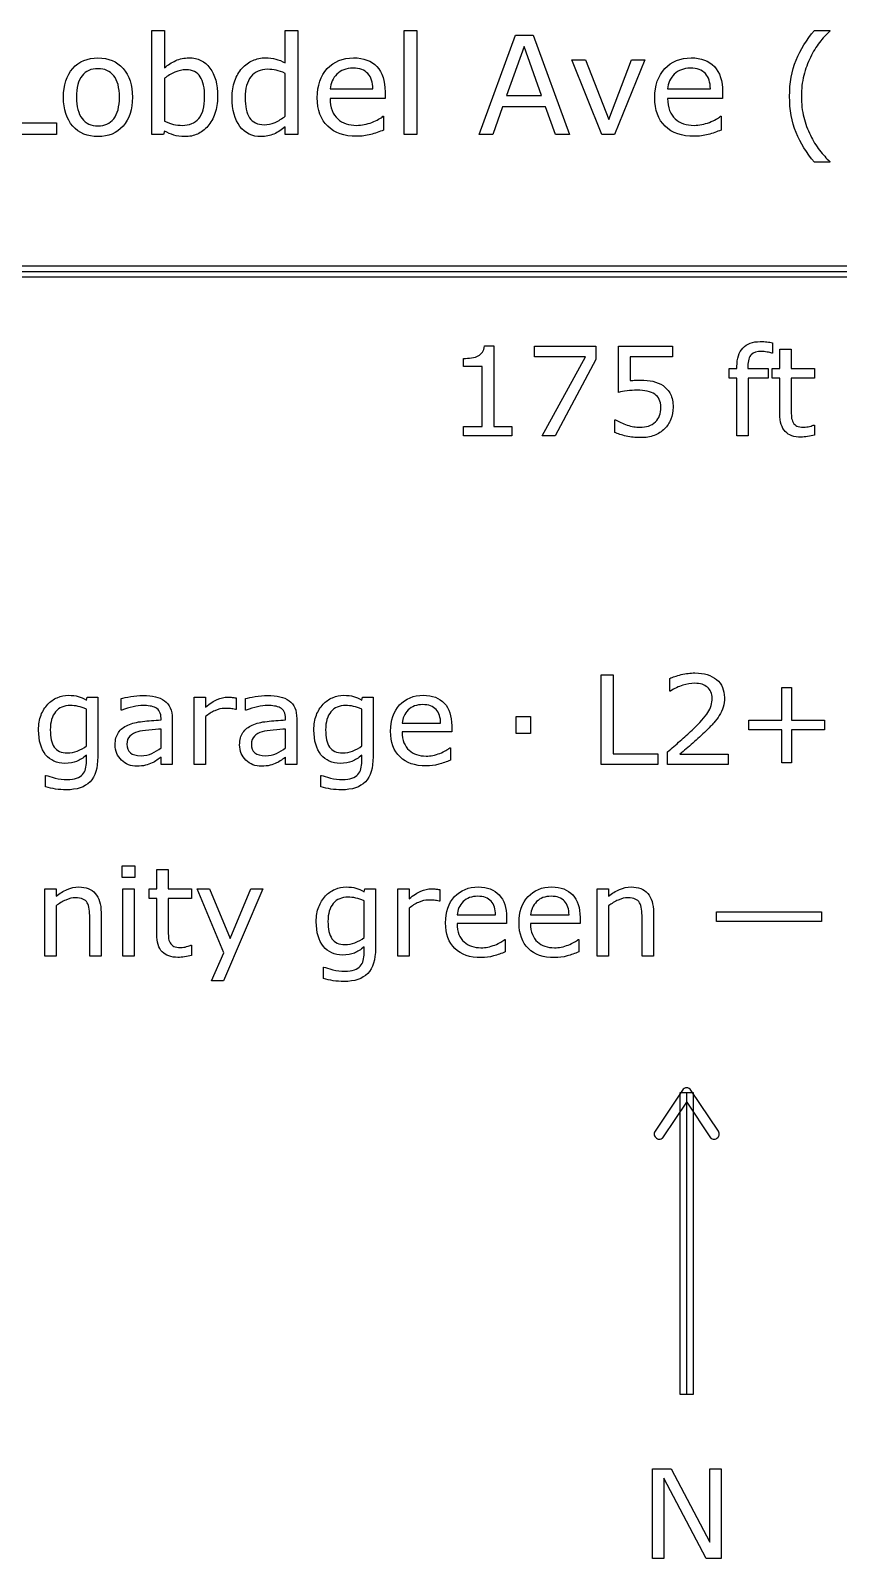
# Model space of a CAD drawing. Extents: x -13 to 750, y 12 to 2314.
# Drawn here: x 112.1 to 171.1, y 11.9 to 123.5 of the extents above; entities that cross this region are included whole.
import ezdxf

# ---------------------------------------------------------------- set-up
doc = ezdxf.new("R2010")
doc.units = 0
doc.layers.get('0').update_dxf_attribs({"linetype": 'CONTINUOUS'})

msp = doc.modelspace()

# ---------------------------------------------------------------- linework, layer by layer
at = {"color": 7}
for points in [[(113.99316, 115.89), (109.39355, 115.89), (109.39355, 123.1605), (110.36035, 123.1605), (110.36035, 116.7494), (113.99316, 116.7494)], [(140.30176, 115.8905), (139.38379, 115.8905), (139.38379, 123.4882), (140.30176, 123.4882)], [(151.43945, 115.8905), (150.40918, 115.8905), (149.69629, 117.9169), (146.55176, 117.9169), (145.83887, 115.89), (144.85742, 115.89), (147.50391, 123.1605), (148.79297, 123.1605)], [(149.39844, 118.7469), (148.12402, 122.3163), (146.84473, 118.7469)], [(156.94238, 121.3446), (154.73535, 115.8905), (153.8125, 115.8905), (151.62012, 121.3446), (152.61621, 121.3446), (154.30566, 117.0038), (155.98047, 121.3446)], [(118.58789, 118.6146), (118.58789, 118.6146)], [(119.53516, 118.6146), (119.53516, 118.6146)], [(125.75585, 118.6586), (125.75585, 118.6586)], [(44, 106.2904), (44, 105.4896), (268, 105.4896), (268, 106.2904)], [(153.35669, 99.4535), (150.39478, 93.89), (149.45435, 93.89), (152.60522, 99.6644), (148.87866, 99.6644), (148.87866, 100.4335), (153.35669, 100.4335)], [(157.90137, 69.89), (153.76172, 69.89), (153.76172, 76.4335), (154.63184, 76.4335), (154.63184, 70.6634), (157.90137, 70.6634)], [(170.05664, 72.4037), (167.66162, 72.4037), (167.66162, 70.0087), (166.93213, 70.0087), (166.93213, 72.4037), (164.53711, 72.4037), (164.53711, 73.1068), (166.93213, 73.1068), (166.93213, 75.5018), (167.66162, 75.5018), (167.66162, 73.1068), (170.05664, 73.1068)], [(148.60693, 72.1356), (147.55664, 72.1356), (147.55664, 73.3793), (148.60693, 73.3793)], [(119.72168, 61.6205), (118.79004, 61.6205), (118.79004, 62.4774), (119.72168, 62.4774)], [(119.66898, 55.89), (118.8428, 55.89), (118.8428, 60.7987), (119.66898, 60.7987)], [(129.0513, 60.7988), (126.18607, 54.0796), (125.30276, 54.0796), (126.21683, 56.1274), (124.26126, 60.7988), (125.15774, 60.7988), (126.66507, 57.1601), (128.18558, 60.7988)], [(169.84134, 58.4038), (162.18607, 58.4038), (162.18607, 59.1069), (169.84134, 59.1069)], [(159.5, 45.89), (159.5, 23.89), (160.5, 23.89), (160.5, 45.89)], [(159.6875, 46.099), (159.6875, 46.099)], [(162.50488, 11.89), (161.42822, 11.89), (158.32568, 17.7435), (158.32568, 11.89), (157.5127, 11.89), (157.5127, 18.4335), (158.86182, 18.4335), (161.69189, 13.0897), (161.69189, 18.4335), (162.50488, 18.4335)]]:
    msp.add_lwpolyline(points, close=True, dxfattribs=at)
for points in [[(121.87402, 116.1439), (121.81542, 115.89), (120.95604, 115.89), (120.95604, 123.4877), (121.87401, 123.4877), (121.87401, 120.7728)], [(130.69238, 121.1247), (130.69238, 123.488), (131.61035, 123.488), (131.61035, 115.8905)], [(169.33008, 123.4882), (170.44824, 123.4882), (170.44824, 123.4392)], [(121.87402, 120.0018), (121.87402, 116.8768)], [(130.69238, 117.2333), (130.69238, 120.3632)], [(124.80859, 118.635), (124.80859, 118.6346)], [(133.96387, 119.2255), (137.08887, 119.2255)], [(137.98242, 118.5223), (133.96387, 118.5223)], [(137.98239, 119.0204), (137.98242, 118.5223)], [(158.60254, 119.2255), (161.72754, 119.2255)], [(162.62109, 118.5223), (158.60254, 118.5223)], [(162.62106, 119.0204), (162.62109, 118.5223)], [(130.69238, 117.2338), (130.69238, 117.2333)], [(137.82617, 117.2235), (137.87497, 117.2235), (137.87497, 116.2225)], [(162.46484, 117.2235), (162.51364, 117.2235), (162.51364, 116.2225)], [(131.61035, 115.8905), (130.69238, 115.8905), (130.69238, 116.4618)], [(170.44824, 113.8788), (169.33008, 113.8788)], [(170.44824, 113.9275), (170.44824, 113.8788)], [(44, 105.89), (268, 105.89)], [(145.22681, 100.4555), (145.90796, 100.4555), (145.90796, 94.5581), (147.2439, 94.5581), (147.2439, 93.89)], [(166.26348, 100.6838), (166.26343, 99.9281)], [(147.2439, 93.89), (143.7019, 93.89), (143.7019, 94.558), (145.06421, 94.558), (145.06421, 98.9437), (143.7019, 98.9437), (143.7019, 99.5414)], [(155.02659, 97.0624), (155.02659, 100.433), (158.96409, 100.433), (158.96409, 99.6639), (155.87474, 99.6639), (155.87474, 97.9237)], [(166.26343, 99.9281), (166.21953, 99.9281)], [(166.80396, 95.4936), (166.80396, 98.104), (166.24585, 98.104), (166.24585, 98.7983), (166.80396, 98.7983), (166.80396, 100.2089), (167.63013, 100.2089), (167.63013, 98.7983), (169.33521, 98.7983), (169.33521, 98.104), (167.63013, 98.104), (167.63013, 95.8671)], [(164.46611, 98.9657), (164.46611, 98.7987), (165.95586, 98.7987), (165.95586, 98.1044), (164.49248, 98.1044), (164.49248, 93.89), (163.66631, 93.89), (163.66631, 98.1044), (163.1082, 98.1044), (163.1082, 98.7987), (163.66631, 98.7987), (163.66631, 98.9613)], [(154.74536, 94.1361), (154.74536, 95.0633), (154.80686, 95.0633)], [(159.00804, 95.9692), (159.00806, 95.9686)], [(169.29128, 94.6762), (169.33518, 94.6762), (169.33521, 93.9339)], [(158.80664, 75.2381), (158.76274, 75.2381), (158.76274, 76.161)], [(116.17963, 74.5876), (116.23233, 74.7985), (117.00577, 74.7985), (117.00586, 70.4481)], [(124.86333, 73.3754), (124.86333, 69.89), (124.03716, 69.89), (124.03716, 74.7987), (124.86333, 74.7987), (124.86333, 74.0736)], [(136.28021, 74.5876), (136.33291, 74.7985), (137.10635, 74.7985), (137.10645, 70.4481)], [(116.17969, 71.2391), (116.17969, 73.9154)], [(118.75488, 73.8539), (118.71098, 73.8539), (118.71098, 74.6932)], [(127.1001, 73.8978), (127.0562, 73.8978)], [(127.10015, 74.7467), (127.1001, 73.8978)], [(127.84277, 73.8539), (127.79887, 73.8539), (127.79887, 74.6932)], [(136.28027, 71.2391), (136.28027, 73.9154)], [(121.62451, 73.1335), (121.62451, 73.2609)], [(122.44633, 73.2208), (122.44629, 69.89)], [(130.7124, 73.1335), (130.7124, 73.2609)], [(131.53422, 73.2208), (131.53418, 69.89)], [(139.22461, 72.8915), (142.03711, 72.8915)], [(142.84126, 72.7069), (142.84131, 72.2587)], [(121.62451, 71.0985), (121.62451, 72.4652)], [(130.7124, 71.0985), (130.7124, 72.4652)], [(142.84131, 72.2587), (139.22461, 72.2587)], [(116.17963, 70.1096), (116.17963, 70.5579)], [(116.17969, 71.2392), (116.17969, 71.2391)], [(121.62451, 71.0984), (121.62451, 71.0985)], [(122.44629, 69.89), (121.62451, 69.89), (121.62451, 70.4129)], [(130.7124, 71.0984), (130.7124, 71.0985)], [(131.53418, 69.89), (130.7124, 69.89), (130.7124, 70.4129)], [(136.28021, 70.1096), (136.28021, 70.5579)], [(136.28027, 71.2392), (136.28027, 71.2391)], [(142.70068, 71.0897), (142.74458, 71.0897), (142.74458, 70.1888)], [(163.02979, 69.89), (158.6001, 69.89), (158.6001, 70.8085)], [(159.50979, 70.6415), (163.02981, 70.6415), (163.02979, 69.89)], [(113.2002, 68.242), (113.2002, 69.0857), (113.2441, 69.0857)], [(133.30078, 68.242), (133.30078, 69.0857), (133.34468, 69.0857)], [(121.32132, 57.4937), (121.32132, 60.1041), (120.76321, 60.1041), (120.76321, 60.7984), (121.32132, 60.7984), (121.32132, 62.209), (122.14749, 62.209), (122.14749, 60.7984), (123.85257, 60.7984), (123.85257, 60.1041), (122.14749, 60.1041), (122.14749, 57.8672)], [(113.96489, 59.5547), (113.96489, 55.89), (113.13872, 55.89), (113.13872, 60.7987), (113.96489, 60.7987), (113.96489, 60.2538)], [(136.45163, 60.5877), (136.50433, 60.7986), (137.27777, 60.7986), (137.27786, 56.4482)], [(139.73006, 59.3755), (139.73006, 55.89), (138.90389, 55.89), (138.90389, 60.7987), (139.73006, 60.7987), (139.73006, 60.0736)], [(141.96688, 60.7467), (141.96683, 59.8979)], [(154.29345, 59.5548), (154.29345, 55.89), (153.46728, 55.89), (153.46728, 60.7987), (154.29345, 60.7987), (154.29345, 60.2538)], [(136.45169, 57.2392), (136.45169, 59.9155)], [(141.96683, 59.8979), (141.92293, 59.8979)], [(117.24316, 55.89), (116.41699, 55.89), (116.41699, 58.6849)], [(117.24321, 59.076), (117.24316, 55.89)], [(143.23685, 58.8916), (146.04935, 58.8916)], [(146.85355, 58.2588), (143.23685, 58.2588)], [(146.8536, 58.707), (146.85355, 58.2588)], [(148.59817, 58.8916), (151.41067, 58.8916)], [(152.21487, 58.2588), (148.59817, 58.2588)], [(152.21483, 58.707), (152.21487, 58.2588)], [(157.57181, 55.8901), (156.74564, 55.8901), (156.74564, 58.685)], [(157.57177, 59.076), (157.57181, 55.8901)], [(136.45169, 57.2393), (136.45169, 57.2392)], [(146.71292, 57.0898), (146.75692, 57.0898), (146.75692, 56.1889)], [(152.07425, 57.0898), (152.11815, 57.0898), (152.11815, 56.1889)], [(123.80864, 56.6763), (123.85264, 56.6763), (123.85257, 55.934)], [(136.45163, 56.1097), (136.45163, 56.558)], [(133.4722, 54.2421), (133.4722, 55.0858), (133.5161, 55.0858)], [(159.6875, 46.099), (157.6875, 43.099)], [(160, 23.89), (160, 45.89)], [(162.3125, 43.099), (160.3125, 46.099)], [(158.3125, 42.681), (160, 45.2123), (161.6875, 42.681)]]:
    msp.add_lwpolyline(points, dxfattribs=at)
for points in [[(167.9873, 121.3251), (168.306313, 122.1063), (168.753907, 122.827333), (169.33008, 123.4882)], [(170.44824, 123.4392), (170.184567, 123.2016), (169.93229, 122.926533), (169.69141, 122.614)], [(169.69141, 122.614), (169.453777, 122.3048), (169.23242, 121.943467), (169.02734, 121.53)], [(114.50098, 118.6146), (114.50098, 119.503267), (114.727217, 120.204767), (115.17969, 120.7191)], [(115.17969, 120.7191), (115.635417, 121.2367), (116.249023, 121.4955), (117.02051, 121.4955)], [(117.02051, 120.7045), (116.522463, 120.7045), (116.135093, 120.531967), (115.8584, 120.1869)], [(117.02051, 121.4955), (117.785483, 121.4955), (118.395833, 121.2367), (118.85156, 120.7191)], [(118.17285, 120.1869), (117.896157, 120.531967), (117.512043, 120.7045), (117.02051, 120.7045)], [(118.85156, 120.7191), (119.307293, 120.204767), (119.53516, 119.503267), (119.53516, 118.6146)], [(121.87401, 120.7728), (122.131177, 120.9844), (122.404617, 121.156933), (122.69433, 121.2904)], [(123.44629, 120.6219), (123.179363, 120.6219), (122.90918, 120.563333), (122.63574, 120.4462)], [(122.69433, 121.2904), (122.984043, 121.427133), (123.309563, 121.4955), (123.67089, 121.4955)], [(124.48633, 120.1141), (124.271483, 120.452633), (123.924803, 120.6219), (123.44629, 120.6219)], [(123.67089, 121.4955), (124.315423, 121.4955), (124.823237, 121.2481), (125.19433, 120.7533)], [(125.19433, 120.7533), (125.568677, 120.2585), (125.75585, 119.560267), (125.75585, 118.6586)], [(127.00586, 119.8114), (127.13932, 120.172733), (127.318357, 120.480333), (127.54297, 120.7342)], [(127.54297, 120.7342), (127.764323, 120.9816), (128.021483, 121.170433), (128.31445, 121.3007)], [(129.38867, 120.6566), (128.87435, 120.6566), (128.47396, 120.477567), (128.1875, 120.1195)], [(128.31445, 121.3007), (128.610677, 121.4309), (128.916667, 121.496), (129.23242, 121.496)], [(129.23242, 121.496), (129.51888, 121.496), (129.772787, 121.465), (129.99414, 121.403)], [(130.02832, 120.5926), (129.833007, 120.635267), (129.61979, 120.6566), (129.38867, 120.6566)], [(129.99414, 121.403), (130.215493, 121.344333), (130.44824, 121.251567), (130.69238, 121.1247)], [(130.69238, 120.3632), (130.444987, 120.473867), (130.223633, 120.550333), (130.02832, 120.5926)], [(133.03122, 118.5858), (133.03122, 119.477733), (133.273733, 120.185733), (133.75876, 120.7098)], [(133.75876, 120.7098), (134.24704, 121.233933), (134.888317, 121.496), (135.68259, 121.496)], [(135.63379, 120.7391), (135.14225, 120.7391), (134.749997, 120.594267), (134.45703, 120.3046)], [(136.72266, 120.3436), (136.485027, 120.607267), (136.12207, 120.7391), (135.63379, 120.7391)], [(135.68259, 121.496), (136.418263, 121.496), (136.98467, 121.281133), (137.38181, 120.8514)], [(137.38181, 120.8514), (137.782197, 120.421733), (137.98239, 119.8114), (137.98239, 119.0204)], [(157.66989, 118.5858), (157.66989, 119.477733), (157.912403, 120.185733), (158.39743, 120.7098)], [(158.39743, 120.7098), (158.88571, 121.233933), (159.526987, 121.496), (160.32126, 121.496)], [(160.27246, 120.7391), (159.780927, 120.7391), (159.388673, 120.594267), (159.0957, 120.3046)], [(161.36133, 120.3436), (161.123697, 120.607267), (160.76074, 120.7391), (160.27246, 120.7391)], [(160.32126, 121.496), (161.056933, 121.496), (161.62334, 121.281133), (162.02048, 120.8514)], [(162.02048, 120.8514), (162.420867, 120.421733), (162.62106, 119.8114), (162.62106, 119.0204)], [(167.50879, 118.6835), (167.50879, 119.6633), (167.668293, 120.543833), (167.9873, 121.3251)], [(169.02734, 121.53), (168.832027, 121.129667), (168.672523, 120.6886), (168.54883, 120.2068)], [(115.8584, 120.1869), (115.58496, 119.8451), (115.44824, 119.321), (115.44824, 118.6146)], [(118.58789, 118.6146), (118.58789, 119.321), (118.449543, 119.8451), (118.17285, 120.1869)], [(122.63574, 120.4462), (122.362307, 120.332267), (122.1084, 120.184133), (121.87402, 120.0018)], [(124.80859, 118.6346), (124.80859, 119.285667), (124.70117, 119.778833), (124.48633, 120.1141)], [(126.81055, 118.576), (126.81055, 119.038267), (126.875653, 119.450067), (127.00586, 119.8114)], [(128.1875, 120.1195), (127.90104, 119.761433), (127.75781, 119.253633), (127.75781, 118.5961)], [(134.45703, 120.3046), (134.167317, 120.014867), (134.00293, 119.655167), (133.96387, 119.2255)], [(137.08887, 119.2255), (137.085537, 119.707233), (136.963467, 120.079933), (136.72266, 120.3436)], [(159.0957, 120.3046), (158.805987, 120.014867), (158.6416, 119.655167), (158.60254, 119.2255)], [(161.72754, 119.2255), (161.724207, 119.707233), (161.602137, 120.079933), (161.36133, 120.3436)], [(168.54883, 120.2068), (168.428383, 119.725), (168.36816, 119.2172), (168.36816, 118.6834)], [(115.17969, 116.5101), (114.727217, 117.024433), (114.50098, 117.725933), (114.50098, 118.6146)], [(115.44824, 118.6146), (115.44824, 117.931), (115.586587, 117.4118), (115.86328, 117.057)], [(118.16797, 117.0521), (118.447917, 117.4037), (118.58789, 117.924533), (118.58789, 118.6146)], [(119.53516, 118.6146), (119.53516, 117.725933), (119.307293, 117.024433), (118.85156, 116.5101)], [(124.37402, 117.0628), (124.663733, 117.398067), (124.80859, 117.922133), (124.80859, 118.635)], [(125.75586, 118.6586), (125.75586, 118.202867), (125.690757, 117.7927), (125.56055, 117.4281)], [(127.38184, 116.4911), (127.00098, 116.992367), (126.81055, 117.687333), (126.81055, 118.576)], [(127.75781, 118.5961), (127.75781, 117.9483), (127.868487, 117.455133), (128.08984, 117.1166)], [(133.79294, 116.496), (133.285127, 116.987533), (133.03122, 117.684133), (133.03122, 118.5858)], [(133.96387, 118.5223), (133.96387, 118.187033), (134.014323, 117.894067), (134.11523, 117.6434)], [(158.43161, 116.496), (157.923797, 116.987533), (157.66989, 117.684133), (157.66989, 118.5858)], [(158.60254, 118.5223), (158.60254, 118.187033), (158.652997, 117.894067), (158.75391, 117.6434)], [(167.9873, 116.0419), (167.668293, 116.8231), (167.50879, 117.703633), (167.50879, 118.6835)], [(168.36816, 118.6834), (168.36816, 118.126733), (168.426757, 117.617267), (168.54395, 117.155)], [(125.56055, 117.4281), (125.433597, 117.0635), (125.26107, 116.7575), (125.04297, 116.5101)], [(129.94531, 116.7846), (130.212237, 116.901733), (130.46126, 117.051467), (130.69238, 117.2338)], [(134.11523, 117.6434), (134.216143, 117.396), (134.35449, 117.192567), (134.53027, 117.0331)], [(137.02051, 116.7841), (137.39811, 116.933833), (137.666663, 117.0803), (137.82617, 117.2235)], [(158.75391, 117.6434), (158.854817, 117.396), (158.993163, 117.192567), (159.16895, 117.0331)], [(161.65918, 116.7841), (162.036787, 116.933833), (162.30534, 117.0803), (162.46484, 117.2235)], [(117.02051, 115.7386), (116.249023, 115.7386), (115.635417, 115.995767), (115.17969, 116.5101)], [(115.86328, 117.057), (116.139973, 116.7054), (116.525717, 116.5296), (117.02051, 116.5296)], [(117.02051, 116.5296), (117.50879, 116.5296), (117.891277, 116.703767), (118.16797, 117.0521)], [(118.85156, 116.5101), (118.395833, 115.995767), (117.785483, 115.7386), (117.02051, 115.7386)], [(121.87402, 116.8768), (122.13444, 116.7596), (122.357423, 116.678233), (122.54297, 116.6327)], [(122.55762, 115.8509), (122.3265, 115.922567), (122.098633, 116.020233), (121.87402, 116.1439)], [(122.54297, 116.6327), (122.73177, 116.587367), (122.944987, 116.5647), (123.18262, 116.5647)], [(123.18262, 116.5647), (123.690433, 116.5647), (124.087567, 116.730733), (124.37402, 117.0628)], [(125.04297, 116.5101), (124.81185, 116.252967), (124.557943, 116.0593), (124.28125, 115.9291)], [(128.93457, 115.7391), (128.28353, 115.7391), (127.765953, 115.989767), (127.38184, 116.4911)], [(128.08984, 117.1166), (128.311193, 116.781333), (128.666013, 116.6137), (129.1543, 116.6137)], [(129.1543, 116.6137), (129.414713, 116.6137), (129.678383, 116.670667), (129.94531, 116.7846)], [(130.69238, 116.4618), (130.428707, 116.233933), (130.153643, 116.056533), (129.86719, 115.9296)], [(135.91208, 115.7635), (135.007133, 115.7635), (134.300753, 116.007667), (133.79294, 116.496)], [(134.53027, 117.0331), (134.699543, 116.876833), (134.89974, 116.759633), (135.13086, 116.6815)], [(135.13086, 116.6815), (135.365233, 116.603367), (135.622393, 116.5643), (135.90234, 116.5643)], [(135.90234, 116.5643), (136.273433, 116.5643), (136.646157, 116.637567), (137.02051, 116.7841)], [(137.87497, 116.2225), (137.565723, 116.0923), (137.249967, 115.983267), (136.9277, 115.8954)], [(160.55075, 115.7635), (159.645803, 115.7635), (158.939423, 116.007667), (158.43161, 116.496)], [(159.16895, 117.0331), (159.338217, 116.876833), (159.53841, 116.759633), (159.76953, 116.6815)], [(159.76953, 116.6815), (160.003903, 116.603367), (160.261067, 116.5643), (160.54102, 116.5643)], [(160.54102, 116.5643), (160.912113, 116.5643), (161.284833, 116.637567), (161.65918, 116.7841)], [(162.51364, 116.2225), (162.204393, 116.0923), (161.88864, 115.983267), (161.56638, 115.8954)], [(168.54395, 117.155), (168.66439, 116.6928), (168.82552, 116.253367), (169.02734, 115.8367)], [(123.36816, 115.7386), (123.05892, 115.7386), (122.78874, 115.776033), (122.55762, 115.8509)], [(124.28125, 115.9291), (124.004557, 115.8021), (123.700193, 115.7386), (123.36816, 115.7386)], [(129.86719, 115.9296), (129.58073, 115.8026), (129.269857, 115.7391), (128.93457, 115.7391)], [(136.9277, 115.8954), (136.60544, 115.807467), (136.2669, 115.7635), (135.91208, 115.7635)], [(161.56638, 115.8954), (161.244113, 115.807467), (160.90557, 115.7635), (160.55075, 115.7635)], [(169.33008, 113.8788), (168.753907, 114.5396), (168.306313, 115.260633), (167.9873, 116.0419)], [(169.02734, 115.8367), (169.222653, 115.4363), (169.445637, 115.074967), (169.69629, 114.7527)], [(169.69629, 114.7527), (169.946943, 114.427167), (170.197593, 114.1521), (170.44824, 113.9275)], [(145.09058, 99.9985), (145.16968, 100.112767), (145.21509, 100.2651), (145.22681, 100.4555)], [(164.10137, 100.3016), (164.39141, 100.615067), (164.810353, 100.7718), (165.3582, 100.7718)], [(165.3582, 100.7718), (165.542773, 100.7718), (165.708303, 100.763133), (165.85479, 100.7458)], [(165.85479, 100.7458), (166.004203, 100.728467), (166.140433, 100.7078), (166.26348, 100.6838)], [(143.7019, 99.5414), (143.886473, 99.5414), (144.08423, 99.556067), (144.29517, 99.5854)], [(144.29517, 99.5854), (144.506103, 99.6174), (144.66577, 99.6628), (144.77417, 99.7216)], [(144.77417, 99.7216), (144.908937, 99.794867), (145.014407, 99.887167), (145.09058, 99.9985)], [(163.66631, 98.9613), (163.66631, 99.5443), (163.81133, 99.991067), (164.10137, 100.3016)], [(164.70342, 99.8138), (164.545213, 99.658533), (164.46611, 99.375833), (164.46611, 98.9657)], [(165.47686, 100.0511), (165.122367, 100.0511), (164.864553, 99.972), (164.70342, 99.8138)], [(165.86358, 100.0071), (165.717093, 100.036433), (165.588187, 100.0511), (165.47686, 100.0511)], [(166.21953, 99.9281), (166.12871, 99.9541), (166.01006, 99.980433), (165.86358, 100.0071)], [(155.64183, 97.1678), (155.404523, 97.132467), (155.199443, 97.097333), (155.02659, 97.0624)], [(156.3889, 97.2208), (156.131087, 97.2208), (155.882063, 97.203133), (155.64183, 97.1678)], [(155.87474, 97.9237), (156.000713, 97.9357), (156.129617, 97.944367), (156.26145, 97.9497)], [(156.26145, 97.9497), (156.39329, 97.956367), (156.50755, 97.9597), (156.60423, 97.9597)], [(157.11839, 97.1508), (156.90159, 97.197467), (156.658427, 97.2208), (156.3889, 97.2208)], [(156.60423, 97.9597), (156.958723, 97.9597), (157.26927, 97.929033), (157.53587, 97.8677)], [(157.67649, 96.9179), (157.52415, 97.029233), (157.338117, 97.106867), (157.11839, 97.1508)], [(157.53587, 97.8677), (157.80247, 97.809033), (158.0471, 97.703533), (158.26976, 97.5512)], [(158.26976, 97.5512), (158.504133, 97.390067), (158.685773, 97.182067), (158.81468, 96.9272)], [(157.99729, 96.5444), (157.921123, 96.699667), (157.81419, 96.824167), (157.67649, 96.9179)], [(158.11595, 95.9731), (158.11595, 96.1987), (158.076397, 96.389133), (157.99729, 96.5444)], [(158.81468, 96.9272), (158.943587, 96.672333), (159.00804, 96.353), (159.00804, 95.9692)], [(154.80686, 95.0633), (155.0471, 94.910967), (155.32835, 94.7806), (155.65061, 94.6722)], [(157.20188, 94.602), (157.398173, 94.660667), (157.57249, 94.7632), (157.72483, 94.9096)], [(157.72483, 94.9096), (157.853737, 95.0356), (157.950417, 95.1865), (158.01487, 95.3623)], [(158.01487, 95.3623), (158.082257, 95.538033), (158.11595, 95.741633), (158.11595, 95.9731)], [(158.84106, 95.0941), (158.729733, 94.815767), (158.57739, 94.5814), (158.38403, 94.391)], [(159.00806, 95.9686), (159.00806, 95.663933), (158.952393, 95.372433), (158.84106, 95.0941)], [(167.19507, 94.1972), (166.93433, 94.466733), (166.80396, 94.898867), (166.80396, 95.4936)], [(167.63013, 95.8671), (167.63013, 95.6093), (167.635997, 95.407167), (167.64773, 95.2607)], [(167.64773, 95.2607), (167.659463, 95.117167), (167.700477, 94.9824), (167.77077, 94.8564)], [(155.58472, 93.868), (155.25366, 93.941267), (154.973873, 94.030633), (154.74536, 94.1361)], [(156.61743, 93.7538), (156.26001, 93.7538), (155.915773, 93.791867), (155.58472, 93.868)], [(155.65061, 94.6722), (155.972877, 94.566733), (156.289283, 94.514), (156.59983, 94.514)], [(156.59983, 94.514), (156.807843, 94.514), (157.008527, 94.543333), (157.20188, 94.602)], [(157.62817, 93.9164), (157.338137, 93.808), (157.001223, 93.7538), (156.61743, 93.7538)], [(158.38403, 94.391), (158.173097, 94.185933), (157.921143, 94.027733), (157.62817, 93.9164)], [(168.33765, 93.7929), (167.83667, 93.7929), (167.45581, 93.927667), (167.19507, 94.1972)], [(167.77077, 94.8564), (167.835237, 94.7392), (167.923127, 94.652767), (168.03444, 94.5971)], [(168.03444, 94.5971), (168.1487, 94.544433), (168.321553, 94.5181), (168.553, 94.5181)], [(168.82544, 93.8329), (168.6438, 93.806233), (168.481203, 93.7929), (168.33765, 93.7929)], [(168.553, 94.5181), (168.687767, 94.5181), (168.82839, 94.5371), (168.97487, 94.5751)], [(169.33521, 93.9339), (169.17993, 93.892567), (169.010007, 93.8589), (168.82544, 93.8329)], [(168.97487, 94.5751), (169.121357, 94.616433), (169.226827, 94.650133), (169.29128, 94.6762)], [(158.76274, 76.161), (158.970747, 76.263533), (159.2476, 76.357267), (159.5933, 76.4422)], [(159.5933, 76.4422), (159.941933, 76.5272), (160.278847, 76.5697), (160.60404, 76.5697)], [(160.60404, 76.5697), (161.27494, 76.5697), (161.80082, 76.4071), (162.18168, 76.0819)], [(162.18168, 76.0819), (162.56254, 75.759633), (162.75297, 75.321633), (162.75297, 74.7679)], [(114.04389, 74.759), (114.31635, 74.8762), (114.587343, 74.9348), (114.85687, 74.9348)], [(114.85687, 74.9348), (115.14105, 74.9348), (115.378357, 74.905467), (115.56879, 74.8468)], [(115.56879, 74.8468), (115.76215, 74.791467), (115.965763, 74.705067), (116.17963, 74.5876)], [(118.71098, 74.6932), (118.872113, 74.7372), (119.105023, 74.785533), (119.40971, 74.8382)], [(119.40971, 74.8382), (119.714397, 74.890867), (120.01469, 74.9172), (120.31059, 74.9172)], [(120.31059, 74.9172), (120.65629, 74.9172), (120.956583, 74.887867), (121.21147, 74.8292)], [(121.21147, 74.8292), (121.469277, 74.773867), (121.69193, 74.677167), (121.87943, 74.5391)], [(125.72905, 74.6317), (125.981003, 74.743033), (126.237353, 74.7987), (126.4981, 74.7987)], [(126.4981, 74.7987), (126.641653, 74.7987), (126.745657, 74.794367), (126.81011, 74.7857)], [(126.81011, 74.7857), (126.874577, 74.779033), (126.971257, 74.766033), (127.10015, 74.7467)], [(127.79887, 74.6932), (127.960003, 74.7372), (128.192913, 74.785533), (128.4976, 74.8382)], [(128.4976, 74.8382), (128.802287, 74.890867), (129.10258, 74.9172), (129.39848, 74.9172)], [(129.39848, 74.9172), (129.74418, 74.9172), (130.044473, 74.887867), (130.29936, 74.8292)], [(130.29936, 74.8292), (130.557173, 74.773867), (130.77983, 74.677167), (130.96733, 74.5391)], [(134.14447, 74.759), (134.41693, 74.8762), (134.687927, 74.9348), (134.95746, 74.9348)], [(134.95746, 74.9348), (135.24164, 74.9348), (135.478943, 74.905467), (135.66937, 74.8468)], [(135.66937, 74.8468), (135.86273, 74.791467), (136.066343, 74.705067), (136.28021, 74.5876)], [(139.03999, 74.2274), (139.479443, 74.699067), (140.05659, 74.9349), (140.77143, 74.9349)], [(140.77143, 74.9349), (141.433543, 74.9349), (141.94331, 74.741533), (142.30073, 74.3548)], [(159.71631, 75.6688), (159.405763, 75.575067), (159.10254, 75.4315), (158.80664, 75.2381)], [(160.58203, 75.8094), (160.31543, 75.8094), (160.026857, 75.762533), (159.71631, 75.6688)], [(161.51807, 75.5194), (161.29541, 75.712733), (160.983397, 75.8094), (160.58203, 75.8094)], [(161.85645, 74.724), (161.85645, 75.0638), (161.743657, 75.328933), (161.51807, 75.5194)], [(112.86176, 73.4802), (112.981873, 73.787867), (113.14447, 74.053), (113.34955, 74.2756)], [(113.34955, 74.2756), (113.539977, 74.483667), (113.771423, 74.6448), (114.04389, 74.759)], [(113.92969, 73.7353), (113.668943, 73.430633), (113.53857, 72.988267), (113.53857, 72.4082)], [(115.00195, 74.1923), (114.54785, 74.1923), (114.19043, 74.039967), (113.92969, 73.7353)], [(115.56445, 74.1263), (115.37695, 74.1703), (115.18945, 74.1923), (115.00195, 74.1923)], [(116.17969, 73.9154), (115.959963, 74.015), (115.754883, 74.0853), (115.56445, 74.1263)], [(119.58105, 74.1), (119.31445, 74.044), (119.03906, 73.961967), (118.75488, 73.8539)], [(120.30615, 74.188), (120.089357, 74.188), (119.847657, 74.158667), (119.58105, 74.1)], [(120.82031, 74.153), (120.65625, 74.176333), (120.484863, 74.188), (120.30615, 74.188)], [(121.24219, 74.0168), (121.125003, 74.084133), (120.984377, 74.129533), (120.82031, 74.153)], [(121.52344, 73.7267), (121.458973, 73.849767), (121.365223, 73.946467), (121.24219, 74.0168)], [(121.62451, 73.2609), (121.62451, 73.448433), (121.59082, 73.6037), (121.52344, 73.7267)], [(121.87943, 74.5391), (122.064003, 74.404367), (122.20463, 74.230067), (122.30131, 74.0162)], [(122.30131, 74.0162), (122.39799, 73.802333), (122.44633, 73.5372), (122.44633, 73.2208)], [(124.86333, 74.0736), (125.191457, 74.337267), (125.48003, 74.5233), (125.72905, 74.6317)], [(125.54888, 73.8104), (125.311573, 73.699067), (125.083057, 73.554067), (124.86333, 73.3754)], [(126.28716, 73.9818), (126.03228, 73.9818), (125.786187, 73.924667), (125.54888, 73.8104)], [(126.69585, 73.9598), (126.58159, 73.974467), (126.44536, 73.9818), (126.28716, 73.9818)], [(127.0562, 73.8978), (126.933153, 73.927133), (126.813037, 73.9478), (126.69585, 73.9598)], [(128.66895, 74.1), (128.402343, 74.044), (128.12695, 73.961967), (127.84277, 73.8539)], [(129.39404, 74.188), (129.177247, 74.188), (128.93555, 74.158667), (128.66895, 74.1)], [(129.9082, 74.153), (129.74414, 74.176333), (129.572753, 74.188), (129.39404, 74.188)], [(130.33008, 74.0168), (130.212893, 74.084133), (130.072267, 74.129533), (129.9082, 74.153)], [(130.61133, 73.7267), (130.546863, 73.849767), (130.453113, 73.946467), (130.33008, 74.0168)], [(130.7124, 73.2609), (130.7124, 73.448433), (130.67871, 73.6037), (130.61133, 73.7267)], [(130.96733, 74.5391), (131.151897, 74.404367), (131.29252, 74.230067), (131.3892, 74.0162)], [(131.3892, 74.0162), (131.48588, 73.802333), (131.53422, 73.5372), (131.53422, 73.2208)], [(132.96234, 73.4802), (133.08246, 73.787867), (133.24506, 74.053), (133.45014, 74.2756)], [(133.45014, 74.2756), (133.640567, 74.483667), (133.87201, 74.6448), (134.14447, 74.759)], [(134.03027, 73.7353), (133.76953, 73.430633), (133.63916, 72.988267), (133.63916, 72.4082)], [(135.10254, 74.1923), (134.64844, 74.1923), (134.291017, 74.039967), (134.03027, 73.7353)], [(135.66504, 74.1263), (135.47754, 74.1703), (135.29004, 74.1923), (135.10254, 74.1923)], [(136.28027, 73.9154), (136.060543, 74.015), (135.855467, 74.0853), (135.66504, 74.1263)], [(138.3852, 72.3158), (138.3852, 73.118533), (138.603463, 73.755733), (139.03999, 74.2274)], [(139.66846, 73.8627), (139.407713, 73.6019), (139.259763, 73.278167), (139.22461, 72.8915)], [(140.72754, 74.2538), (140.285153, 74.2538), (139.932127, 74.123433), (139.66846, 73.8627)], [(141.70752, 73.8978), (141.493653, 74.135133), (141.166993, 74.2538), (140.72754, 74.2538)], [(142.03711, 72.8915), (142.034443, 73.3251), (141.92458, 73.660533), (141.70752, 73.8978)], [(142.30073, 74.3548), (142.661083, 73.968133), (142.84126, 73.418833), (142.84126, 72.7069)], [(160.38867, 72.3861), (160.95117, 72.931033), (161.336423, 73.363167), (161.54443, 73.6825)], [(161.54443, 73.6825), (161.752443, 74.004767), (161.85645, 74.351933), (161.85645, 74.724)], [(162.65627, 74.0692), (162.594737, 73.855333), (162.50245, 73.651733), (162.37941, 73.4584)], [(162.75297, 74.7679), (162.75297, 74.5189), (162.720737, 74.286), (162.65627, 74.0692)], [(112.68598, 72.3904), (112.68598, 72.812267), (112.744573, 73.175533), (112.86176, 73.4802)], [(118.51318, 72.215), (118.674313, 72.446467), (118.90283, 72.6281), (119.19873, 72.7599)], [(119.19873, 72.7599), (119.497557, 72.891767), (119.856443, 72.981133), (120.27539, 73.028)], [(120.27539, 73.028), (120.694337, 73.074667), (121.144043, 73.109833), (121.62451, 73.1335)], [(127.60107, 72.215), (127.762203, 72.446467), (127.99072, 72.6281), (128.28662, 72.7599)], [(128.28662, 72.7599), (128.585447, 72.891767), (128.944333, 72.981133), (129.36328, 73.028)], [(129.36328, 73.028), (129.782227, 73.074667), (130.231933, 73.109833), (130.7124, 73.1335)], [(132.78656, 72.3904), (132.78656, 72.812267), (132.845153, 73.175533), (132.96234, 73.4802)], [(161.97512, 72.9222), (161.822773, 72.746467), (161.636737, 72.551667), (161.41701, 72.3378)], [(162.37941, 73.4584), (162.265157, 73.276733), (162.130393, 73.098), (161.97512, 72.9222)], [(113.20014, 70.5974), (112.857367, 71.0222), (112.68598, 71.619867), (112.68598, 72.3904)], [(113.53857, 72.4082), (113.53857, 71.8574), (113.63525, 71.4399), (113.82861, 71.1557)], [(118.27588, 71.3141), (118.27588, 71.686167), (118.35498, 71.986467), (118.51318, 72.215)], [(119.34814, 71.9553), (119.20166, 71.8147), (119.12842, 71.6199), (119.12842, 71.3709)], [(119.92383, 72.2717), (119.686523, 72.204367), (119.494627, 72.0989), (119.34814, 71.9553)], [(120.73242, 72.3992), (120.39258, 72.369867), (120.12305, 72.327367), (119.92383, 72.2717)], [(121.62451, 72.4652), (121.372557, 72.450533), (121.075193, 72.428533), (120.73242, 72.3992)], [(127.36377, 71.3141), (127.36377, 71.686167), (127.44287, 71.986467), (127.60107, 72.215)], [(128.43604, 71.9553), (128.289553, 71.8147), (128.21631, 71.6199), (128.21631, 71.3709)], [(129.01172, 72.2717), (128.774413, 72.204367), (128.58252, 72.0989), (128.43604, 71.9553)], [(129.82031, 72.3992), (129.48047, 72.369867), (129.21094, 72.327367), (129.01172, 72.2717)], [(130.7124, 72.4652), (130.460447, 72.450533), (130.163083, 72.428533), (129.82031, 72.3992)], [(133.30072, 70.5974), (132.957947, 71.0222), (132.78656, 71.619867), (132.78656, 72.3904)], [(133.63916, 72.4082), (133.63916, 71.8574), (133.73584, 71.4399), (133.9292, 71.1557)], [(139.07075, 70.4349), (138.613717, 70.8773), (138.3852, 71.504267), (138.3852, 72.3158)], [(139.22461, 72.2587), (139.22461, 71.9569), (139.27002, 71.6932), (139.36084, 71.4676)], [(139.36084, 71.4676), (139.45166, 71.245), (139.57617, 71.0619), (139.73437, 70.9183)], [(158.6001, 70.8085), (158.907713, 71.072167), (159.21533, 71.335833), (159.52295, 71.5995)], [(160.44582, 71.4413), (160.111833, 71.154167), (159.799823, 70.887567), (159.50979, 70.6415)], [(159.52295, 71.5995), (159.833497, 71.863167), (160.12207, 72.125367), (160.38867, 72.3861)], [(161.41701, 72.3378), (161.103537, 72.030133), (160.779807, 71.7313), (160.44582, 71.4413)], [(114.5976, 69.9646), (114.01166, 69.9646), (113.54584, 70.175533), (113.20014, 70.5974)], [(113.82861, 71.1557), (114.02197, 70.871567), (114.342773, 70.7295), (114.79102, 70.7295)], [(114.79102, 70.7295), (115.031253, 70.7295), (115.271487, 70.7749), (115.51172, 70.8657)], [(116.17963, 70.5579), (115.930603, 70.358633), (115.691833, 70.2092), (115.46332, 70.1096)], [(115.51172, 70.8657), (115.75488, 70.959433), (115.977537, 71.083933), (116.17969, 71.2392)], [(117.00586, 70.4481), (117.00586, 69.6161), (116.816893, 69.005267), (116.43896, 68.6156)], [(118.7373, 70.1935), (118.429687, 70.4865), (118.27588, 70.860033), (118.27588, 71.3141)], [(119.12842, 71.3709), (119.12842, 71.089633), (119.21338, 70.8772), (119.3833, 70.7336)], [(119.3833, 70.7336), (119.55322, 70.593), (119.812497, 70.5227), (120.16113, 70.5227)], [(120.16113, 70.5227), (120.45117, 70.5227), (120.716307, 70.578367), (120.95654, 70.6897)], [(120.95654, 70.6897), (121.196773, 70.803967), (121.41943, 70.9402), (121.62451, 71.0984)], [(121.62451, 70.4129), (121.55127, 70.3629), (121.45166, 70.2926), (121.32568, 70.202)], [(127.8252, 70.1935), (127.51758, 70.4865), (127.36377, 70.860033), (127.36377, 71.3141)], [(128.21631, 71.3709), (128.21631, 71.089633), (128.30127, 70.8772), (128.47119, 70.7336)], [(128.47119, 70.7336), (128.64111, 70.593), (128.900387, 70.5227), (129.24902, 70.5227)], [(129.24902, 70.5227), (129.53906, 70.5227), (129.804197, 70.578367), (130.04443, 70.6897)], [(130.04443, 70.6897), (130.28467, 70.803967), (130.507327, 70.9402), (130.7124, 71.0984)], [(130.7124, 70.4129), (130.63916, 70.3629), (130.53955, 70.2926), (130.41357, 70.202)], [(134.69818, 69.9646), (134.112247, 69.9646), (133.646427, 70.175533), (133.30072, 70.5974)], [(133.9292, 71.1557), (134.12256, 70.871567), (134.44336, 70.7295), (134.8916, 70.7295)], [(134.8916, 70.7295), (135.131833, 70.7295), (135.372067, 70.7749), (135.6123, 70.8657)], [(136.28021, 70.5579), (136.03119, 70.358633), (135.79242, 70.2092), (135.5639, 70.1096)], [(135.6123, 70.8657), (135.855467, 70.959433), (136.078123, 71.083933), (136.28027, 71.2392)], [(137.10645, 70.4481), (137.10645, 69.6161), (136.917483, 69.005267), (136.53955, 68.6156)], [(140.97798, 69.7757), (140.163527, 69.7757), (139.527783, 69.995433), (139.07075, 70.4349)], [(139.73437, 70.9183), (139.886717, 70.7777), (140.066893, 70.672233), (140.2749, 70.6019)], [(140.2749, 70.6019), (140.48584, 70.531567), (140.717287, 70.4964), (140.96924, 70.4964)], [(140.96924, 70.4964), (141.30322, 70.4964), (141.63867, 70.562333), (141.97559, 70.6942)], [(141.97559, 70.6942), (142.31543, 70.828933), (142.557127, 70.960767), (142.70068, 71.0897)], [(115.46332, 70.1096), (115.237733, 70.012933), (114.94916, 69.9646), (114.5976, 69.9646)], [(115.894, 69.156), (115.99654, 69.270267), (116.069783, 69.407967), (116.11373, 69.5691)], [(116.11373, 69.5691), (116.157663, 69.730233), (116.17963, 69.9104), (116.17963, 70.1096)], [(119.8623, 69.7541), (119.41992, 69.7541), (119.04492, 69.900567), (118.7373, 70.1935)], [(120.49072, 69.8241), (120.312013, 69.777433), (120.10254, 69.7541), (119.8623, 69.7541)], [(120.96533, 69.9911), (120.827637, 69.9237), (120.669433, 69.868033), (120.49072, 69.8241)], [(121.32568, 70.202), (121.202633, 70.114133), (121.082517, 70.043833), (120.96533, 69.9911)], [(128.9502, 69.7541), (128.507813, 69.7541), (128.132813, 69.900567), (127.8252, 70.1935)], [(129.57861, 69.8241), (129.399903, 69.777433), (129.190433, 69.7541), (128.9502, 69.7541)], [(130.05322, 69.9911), (129.915527, 69.9237), (129.757323, 69.868033), (129.57861, 69.8241)], [(130.41357, 70.202), (130.290523, 70.114133), (130.170407, 70.043833), (130.05322, 69.9911)], [(135.5639, 70.1096), (135.33832, 70.012933), (135.049747, 69.9646), (134.69818, 69.9646)], [(135.99458, 69.156), (136.09712, 69.270267), (136.170363, 69.407967), (136.21431, 69.5691)], [(136.21431, 69.5691), (136.258243, 69.730233), (136.28021, 69.9104), (136.28021, 70.1096)], [(141.89204, 69.8944), (141.602, 69.815267), (141.297313, 69.7757), (140.97798, 69.7757)], [(142.74458, 70.1888), (142.46626, 70.0716), (142.18208, 69.973467), (141.89204, 69.8944)], [(113.92969, 68.0881), (113.683597, 68.123433), (113.440433, 68.174733), (113.2002, 68.242)], [(113.2441, 69.0857), (113.378867, 69.033033), (113.592733, 68.968567), (113.8857, 68.8923)], [(113.8857, 68.8923), (114.178673, 68.813233), (114.471643, 68.7737), (114.76461, 68.7737)], [(114.69434, 68.0311), (114.433593, 68.0311), (114.17871, 68.0501), (113.92969, 68.0881)], [(116.43896, 68.6156), (116.061033, 68.225933), (115.479493, 68.0311), (114.69434, 68.0311)], [(114.76461, 68.7737), (115.045857, 68.7737), (115.278767, 68.8074), (115.46334, 68.8748)], [(115.46334, 68.8748), (115.647907, 68.942133), (115.79146, 69.035867), (115.894, 69.156)], [(134.03027, 68.0881), (133.784177, 68.123433), (133.541013, 68.174733), (133.30078, 68.242)], [(133.34468, 69.0857), (133.47944, 69.033033), (133.693307, 68.968567), (133.98628, 68.8923)], [(133.98628, 68.8923), (134.279247, 68.813233), (134.572213, 68.7737), (134.86518, 68.7737)], [(134.79492, 68.0311), (134.53418, 68.0311), (134.279297, 68.0501), (134.03027, 68.0881)], [(136.53955, 68.6156), (136.161623, 68.225933), (135.58008, 68.0311), (134.79492, 68.0311)], [(134.86518, 68.7737), (135.146433, 68.7737), (135.379343, 68.8074), (135.56391, 68.8748)], [(135.56391, 68.8748), (135.748483, 68.942133), (135.89204, 69.035867), (135.99458, 69.156)], [(113.96489, 60.2538), (114.222703, 60.467667), (114.489307, 60.634633), (114.7647, 60.7547)], [(114.7647, 60.7547), (115.040087, 60.874833), (115.3228, 60.9349), (115.61284, 60.9349)], [(115.61284, 60.9349), (116.143113, 60.9349), (116.54741, 60.775233), (116.82573, 60.4559)], [(116.82573, 60.4559), (117.10405, 60.136567), (117.24321, 59.6766), (117.24321, 59.076)], [(133.13376, 59.4803), (133.253873, 59.787967), (133.41647, 60.0531), (133.62155, 60.2757)], [(133.62155, 60.2757), (133.811983, 60.483767), (134.04343, 60.6449), (134.31589, 60.7591)], [(134.31589, 60.7591), (134.58835, 60.8763), (134.859347, 60.9349), (135.12888, 60.9349)], [(135.12888, 60.9349), (135.41306, 60.9349), (135.650363, 60.905567), (135.84079, 60.8469)], [(135.84079, 60.8469), (136.03415, 60.791567), (136.237763, 60.705167), (136.45163, 60.5877)], [(139.73006, 60.0736), (140.058187, 60.337267), (140.34676, 60.5233), (140.59578, 60.6317)], [(140.59578, 60.6317), (140.847733, 60.743033), (141.104083, 60.7987), (141.36483, 60.7987)], [(141.36483, 60.7987), (141.508383, 60.7987), (141.612387, 60.794367), (141.67684, 60.7857)], [(141.67684, 60.7857), (141.741307, 60.779033), (141.837987, 60.766033), (141.96688, 60.7467)], [(143.05233, 60.2275), (143.491783, 60.699167), (144.06893, 60.935), (144.78377, 60.935)], [(144.78377, 60.935), (145.445883, 60.935), (145.95565, 60.741633), (146.31307, 60.3549)], [(146.31307, 60.3549), (146.673423, 59.968233), (146.8536, 59.418933), (146.8536, 58.707)], [(148.41356, 60.2275), (148.853013, 60.699167), (149.430163, 60.935), (150.14501, 60.935)], [(150.14501, 60.935), (150.807117, 60.935), (151.316883, 60.741633), (151.67431, 60.3549)], [(151.67431, 60.3549), (152.034657, 59.968233), (152.21483, 59.418933), (152.21483, 58.707)], [(154.29345, 60.2538), (154.551263, 60.467667), (154.817863, 60.634633), (155.09325, 60.7547)], [(155.09325, 60.7547), (155.368643, 60.874833), (155.65136, 60.9349), (155.9414, 60.9349)], [(155.9414, 60.9349), (156.471673, 60.9349), (156.87597, 60.775233), (157.15429, 60.4559)], [(157.15429, 60.4559), (157.43261, 60.136567), (157.57177, 59.6766), (157.57177, 59.076)], [(114.67241, 59.981), (114.426317, 59.869667), (114.190477, 59.727567), (113.96489, 59.5547)], [(115.37993, 60.148), (115.154343, 60.148), (114.918503, 60.092333), (114.67241, 59.981)], [(115.91607, 60.056), (115.77837, 60.117333), (115.599657, 60.148), (115.37993, 60.148)], [(116.23247, 59.7836), (116.15923, 59.9066), (116.053763, 59.9974), (115.91607, 60.056)], [(116.37749, 59.3177), (116.35109, 59.516967), (116.30275, 59.672267), (116.23247, 59.7836)], [(116.41699, 58.6849), (116.41699, 58.9105), (116.403823, 59.121433), (116.37749, 59.3177)], [(132.95798, 58.3905), (132.95798, 58.812367), (133.016573, 59.175633), (133.13376, 59.4803)], [(134.20169, 59.7354), (133.94095, 59.430733), (133.81058, 58.988367), (133.81058, 58.4083)], [(135.27396, 60.1924), (134.819853, 60.1924), (134.46243, 60.040067), (134.20169, 59.7354)], [(135.83646, 60.1264), (135.64896, 60.1704), (135.46146, 60.1924), (135.27396, 60.1924)], [(136.45169, 59.9155), (136.231963, 60.0151), (136.026887, 60.0854), (135.83646, 60.1264)], [(140.41561, 59.8105), (140.178303, 59.699167), (139.949787, 59.554167), (139.73006, 59.3755)], [(141.15389, 59.9819), (140.899003, 59.9819), (140.65291, 59.924767), (140.41561, 59.8105)], [(141.56258, 59.9599), (141.44832, 59.974567), (141.31209, 59.9819), (141.15389, 59.9819)], [(141.92293, 59.8979), (141.799883, 59.927233), (141.679767, 59.9479), (141.56258, 59.9599)], [(142.39754, 58.3159), (142.39754, 59.118633), (142.615803, 59.755833), (143.05233, 60.2275)], [(143.68069, 59.8628), (143.41995, 59.602), (143.272003, 59.278267), (143.23685, 58.8916)], [(144.73978, 60.2539), (144.297393, 60.2539), (143.944363, 60.123533), (143.68069, 59.8628)], [(145.71976, 59.8979), (145.505893, 60.135233), (145.179233, 60.2539), (144.73978, 60.2539)], [(146.04935, 58.8916), (146.046683, 59.3252), (145.93682, 59.660633), (145.71976, 59.8979)], [(147.75878, 58.3159), (147.75878, 59.118633), (147.97704, 59.755833), (148.41356, 60.2275)], [(149.04202, 59.8628), (148.78128, 59.602), (148.63333, 59.278267), (148.59817, 58.8916)], [(150.1011, 60.2539), (149.65872, 60.2539), (149.305693, 60.123533), (149.04202, 59.8628)], [(151.08108, 59.8979), (150.867213, 60.135233), (150.540553, 60.2539), (150.1011, 60.2539)], [(151.41067, 58.8916), (151.408003, 59.3252), (151.29814, 59.660633), (151.08108, 59.8979)], [(155.00097, 59.9811), (154.754877, 59.869767), (154.519037, 59.727667), (154.29345, 59.5548)], [(155.70849, 60.1481), (155.482903, 60.1481), (155.247063, 60.092433), (155.00097, 59.9811)], [(156.24462, 60.0561), (156.106927, 60.117433), (155.928217, 60.1481), (155.70849, 60.1481)], [(156.56103, 59.7837), (156.487783, 59.9067), (156.382313, 59.9975), (156.24462, 60.0561)], [(156.70604, 59.3178), (156.679707, 59.517067), (156.63137, 59.672367), (156.56103, 59.7837)], [(156.74564, 58.685), (156.74564, 58.9106), (156.73244, 59.121533), (156.70604, 59.3178)], [(133.47214, 56.5975), (133.129367, 57.0223), (132.95798, 57.619967), (132.95798, 58.3905)], [(133.81058, 58.4083), (133.81058, 57.8575), (133.90726, 57.44), (134.10062, 57.1558)], [(143.08309, 56.435), (142.626057, 56.8774), (142.39754, 57.504367), (142.39754, 58.3159)], [(143.23685, 58.2588), (143.23685, 57.957), (143.28226, 57.6933), (143.37308, 57.4677)], [(148.44433, 56.435), (147.987297, 56.8774), (147.75878, 57.504367), (147.75878, 58.3159)], [(148.59817, 58.2588), (148.59817, 57.957), (148.64358, 57.6933), (148.7344, 57.4677)], [(121.71243, 56.1973), (121.45169, 56.466833), (121.32132, 56.898967), (121.32132, 57.4937)], [(122.14749, 57.8672), (122.14749, 57.6094), (122.153357, 57.407267), (122.16509, 57.2608)], [(122.16509, 57.2608), (122.176823, 57.117267), (122.21784, 56.9825), (122.28814, 56.8565)], [(134.10062, 57.1558), (134.293973, 56.871667), (134.614773, 56.7296), (135.06302, 56.7296)], [(135.78372, 56.8658), (136.026887, 56.959533), (136.249543, 57.084033), (136.45169, 57.2393)], [(143.37308, 57.4677), (143.4639, 57.2451), (143.58841, 57.062), (143.74661, 56.9184)], [(143.74661, 56.9184), (143.898957, 56.7778), (144.079133, 56.672333), (144.28714, 56.602)], [(145.98782, 56.6943), (146.327667, 56.829033), (146.569367, 56.960867), (146.71292, 57.0898)], [(148.7344, 57.4677), (148.825227, 57.2451), (148.94974, 57.062), (149.10794, 56.9184)], [(149.10794, 56.9184), (149.260287, 56.7778), (149.440463, 56.672333), (149.64847, 56.602)], [(151.34915, 56.6943), (151.688997, 56.829033), (151.930697, 56.960867), (152.07425, 57.0898)], [(122.85501, 55.793), (122.354037, 55.793), (121.973177, 55.927767), (121.71243, 56.1973)], [(122.28814, 56.8565), (122.352607, 56.7393), (122.440497, 56.652867), (122.55181, 56.5972)], [(122.55181, 56.5972), (122.666063, 56.544533), (122.838913, 56.5182), (123.07036, 56.5182)], [(123.3428, 55.833), (123.16116, 55.806333), (122.998563, 55.793), (122.85501, 55.793)], [(123.07036, 56.5182), (123.205127, 56.5182), (123.345753, 56.5372), (123.49224, 56.5752)], [(123.85257, 55.934), (123.697297, 55.892667), (123.527373, 55.859), (123.3428, 55.833)], [(123.49224, 56.5752), (123.63872, 56.616533), (123.744187, 56.650233), (123.80864, 56.6763)], [(134.8696, 55.9647), (134.28366, 55.9647), (133.81784, 56.175633), (133.47214, 56.5975)], [(135.73532, 56.1097), (135.509733, 56.013033), (135.22116, 55.9647), (134.8696, 55.9647)], [(135.06302, 56.7296), (135.303253, 56.7296), (135.543487, 56.775), (135.78372, 56.8658)], [(136.45163, 56.558), (136.202603, 56.358733), (135.963833, 56.2093), (135.73532, 56.1097)], [(136.38573, 55.5692), (136.429663, 55.730333), (136.45163, 55.9105), (136.45163, 56.1097)], [(137.27786, 56.4482), (137.27786, 55.6162), (137.088897, 55.005367), (136.71097, 54.6157)], [(144.99031, 55.7758), (144.175857, 55.7758), (143.540117, 55.995533), (143.08309, 56.435)], [(144.28714, 56.602), (144.49808, 56.531667), (144.729527, 56.4965), (144.98148, 56.4965)], [(144.98148, 56.4965), (145.31546, 56.4965), (145.650907, 56.562433), (145.98782, 56.6943)], [(145.90438, 55.8945), (145.61434, 55.815367), (145.30965, 55.7758), (144.99031, 55.7758)], [(146.75692, 56.1889), (146.4786, 56.0717), (146.19442, 55.973567), (145.90438, 55.8945)], [(150.35155, 55.7758), (149.537097, 55.7758), (148.901357, 55.995533), (148.44433, 56.435)], [(149.64847, 56.602), (149.859403, 56.531667), (150.090847, 56.4965), (150.3428, 56.4965)], [(150.3428, 56.4965), (150.676787, 56.4965), (151.012237, 56.562433), (151.34915, 56.6943)], [(151.26561, 55.8945), (150.975577, 55.815367), (150.67089, 55.7758), (150.35155, 55.7758)], [(152.11815, 56.1889), (151.83983, 56.0717), (151.55565, 55.973567), (151.26561, 55.8945)], [(133.5161, 55.0858), (133.650867, 55.033133), (133.864733, 54.968667), (134.1577, 54.8924)], [(134.1577, 54.8924), (134.450673, 54.813333), (134.743643, 54.7738), (135.03661, 54.7738)], [(135.03661, 54.7738), (135.317863, 54.7738), (135.550773, 54.8075), (135.73534, 54.8749)], [(135.73534, 54.8749), (135.919913, 54.942233), (136.06347, 55.035967), (136.16601, 55.1561)], [(136.16601, 55.1561), (136.268543, 55.270367), (136.341783, 55.408067), (136.38573, 55.5692)], [(134.20169, 54.0882), (133.955597, 54.123533), (133.712433, 54.174833), (133.4722, 54.2421)], [(134.96634, 54.0312), (134.7056, 54.0312), (134.450717, 54.0502), (134.20169, 54.0882)], [(136.71097, 54.6157), (136.333037, 54.226033), (135.751493, 54.0312), (134.96634, 54.0312)], [(160, 46.266681), (159.874317, 46.266681), (159.75699, 46.203725), (159.6875, 46.099)], [(160.3125, 46.099), (160.24301, 46.203725), (160.125683, 46.266681), (160, 46.266681)], [(157.6875, 43.099), (157.631819, 43.016194), (157.611437, 42.91461), (157.630866, 42.816733)], [(157.630866, 42.816733), (157.650295, 42.718857), (157.707932, 42.63276), (157.79102, 42.5775)], [(157.79102, 42.5775), (157.873822, 42.521823), (157.9754, 42.501442), (158.073271, 42.520867)], [(158.073271, 42.520867), (158.171143, 42.540292), (158.257237, 42.597921), (158.3125, 42.681)], [(161.6875, 42.681), (161.742763, 42.597921), (161.828857, 42.540292), (161.926729, 42.520867)], [(161.926729, 42.520867), (162.0246, 42.501442), (162.126178, 42.521823), (162.20898, 42.5775)], [(162.20898, 42.5775), (162.292068, 42.63276), (162.349705, 42.718857), (162.369134, 42.816733)], [(162.369134, 42.816733), (162.388563, 42.91461), (162.368181, 43.016194), (162.3125, 43.099)]]:
    msp.add_open_spline(points, degree=3, dxfattribs=at)

doc.saveas('drawing.dxf')
